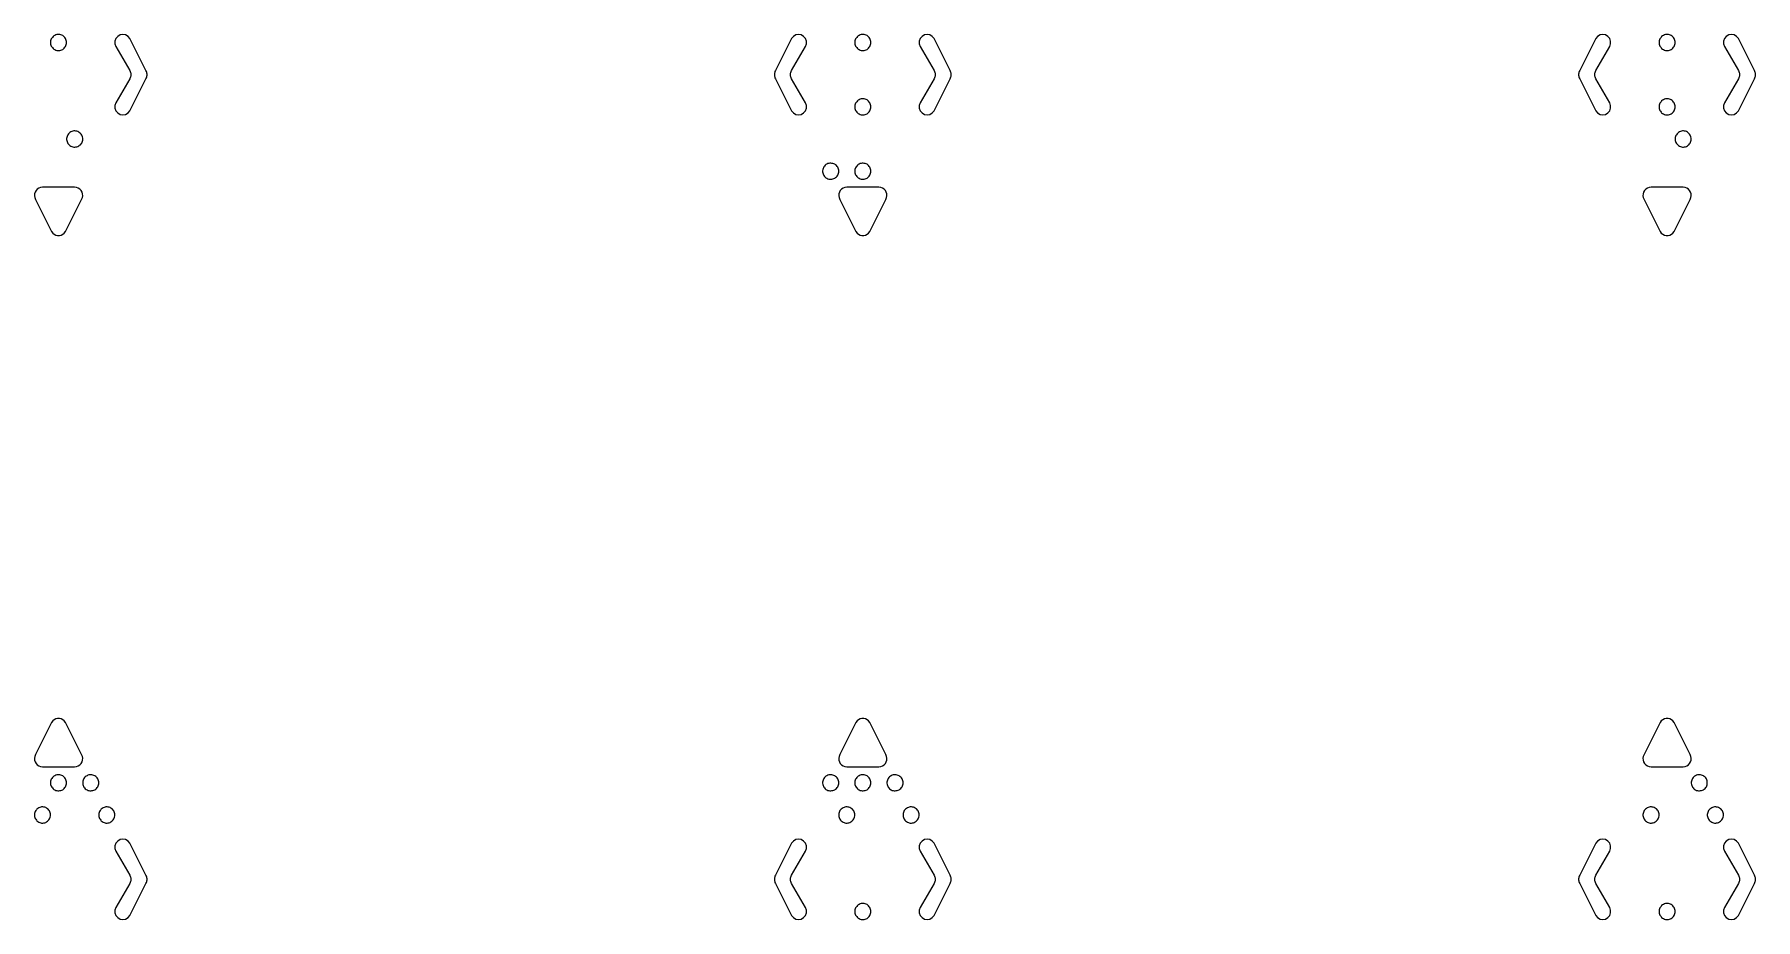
# Model space of a CAD drawing. Header units: metres. Extents: x 45 to 505, y 40 to 510.
# Drawn here: x 148.5 to 255.5, y 147.5 to 202.5 of the extents above; entities that cross this region are included whole.
import ezdxf

# ---------------------------------------------------------------- set-up
doc = ezdxf.new("R2010")
doc.units = ezdxf.units.M

msp = doc.modelspace()

# ---------------------------------------------------------------- linework, layer by layer
for points in [[(150.5, 202), (150.5, 202.06), (150.48, 202.13), (150.46, 202.19), (150.44, 202.25), (150.4, 202.3), (150.36, 202.35), (150.31, 202.39), (150.26, 202.43), (150.2, 202.46), (150.14, 202.48), (150.08, 202.49), (150.02, 202.5), (149.95, 202.5), (149.89, 202.49), (149.83, 202.47), (149.77, 202.44), (149.71, 202.41), (149.66, 202.37), (149.62, 202.32), (149.58, 202.27), (149.55, 202.22), (149.53, 202.16), (149.51, 202.1), (149.5, 202.03), (149.5, 201.97), (149.51, 201.9), (149.53, 201.84), (149.55, 201.78), (149.58, 201.73), (149.62, 201.68), (149.66, 201.63), (149.71, 201.59), (149.77, 201.56), (149.83, 201.53), (149.89, 201.51), (149.95, 201.5), (150.02, 201.5), (150.08, 201.51), (150.14, 201.52), (150.2, 201.54), (150.26, 201.57), (150.31, 201.61), (150.36, 201.65), (150.4, 201.7), (150.44, 201.75), (150.46, 201.81), (150.48, 201.87), (150.5, 201.94), (150.5, 202)], [(155.43, 199.75), (155.46, 199.8), (155.48, 199.86), (155.49, 199.91), (155.5, 199.97), (155.5, 200.03), (155.49, 200.09), (155.48, 200.14), (155.46, 200.2), (155.43, 200.25), (154.43, 202.25), (154.32, 202.38), (154.17, 202.47), (154, 202.5), (153.83, 202.47), (153.68, 202.38), (153.57, 202.25), (153.51, 202.09), (153.51, 201.91), (153.57, 201.75), (154.43, 200.25), (154.46, 200.2), (154.48, 200.14), (154.49, 200.09), (154.5, 200.03), (154.5, 199.97), (154.49, 199.91), (154.48, 199.86), (154.46, 199.8), (154.43, 199.75), (153.57, 198.25), (153.51, 198.09), (153.51, 197.91), (153.57, 197.75), (153.68, 197.62), (153.83, 197.53), (154, 197.5), (154.17, 197.53), (154.32, 197.62), (154.43, 197.75)], [(194.57, 200.25), (194.54, 200.2), (194.52, 200.14), (194.51, 200.09), (194.5, 200.03), (194.5, 199.97), (194.51, 199.91), (194.52, 199.86), (194.54, 199.8), (194.57, 199.75), (195.57, 197.75), (195.68, 197.62), (195.83, 197.53), (196, 197.5), (196.17, 197.53), (196.32, 197.62), (196.43, 197.75), (196.49, 197.91), (196.49, 198.09), (196.43, 198.25), (195.57, 199.75), (195.54, 199.8), (195.52, 199.86), (195.51, 199.91), (195.5, 199.97), (195.5, 200.03), (195.51, 200.09), (195.52, 200.14), (195.54, 200.2), (195.57, 200.25), (196.43, 201.75), (196.49, 201.91), (196.49, 202.09), (196.43, 202.25), (196.32, 202.38), (196.17, 202.47), (196, 202.5), (195.83, 202.47), (195.68, 202.38), (195.57, 202.25)], [(200.5, 202), (200.5, 202.06), (200.48, 202.13), (200.46, 202.19), (200.44, 202.25), (200.4, 202.3), (200.36, 202.35), (200.31, 202.39), (200.26, 202.43), (200.2, 202.46), (200.14, 202.48), (200.08, 202.49), (200.02, 202.5), (199.95, 202.5), (199.89, 202.49), (199.83, 202.47), (199.77, 202.44), (199.71, 202.41), (199.66, 202.37), (199.62, 202.32), (199.58, 202.27), (199.55, 202.22), (199.53, 202.16), (199.51, 202.1), (199.5, 202.03), (199.5, 201.97), (199.51, 201.9), (199.53, 201.84), (199.55, 201.78), (199.58, 201.73), (199.62, 201.68), (199.66, 201.63), (199.71, 201.59), (199.77, 201.56), (199.83, 201.53), (199.89, 201.51), (199.95, 201.5), (200.02, 201.5), (200.08, 201.51), (200.14, 201.52), (200.2, 201.54), (200.26, 201.57), (200.31, 201.61), (200.36, 201.65), (200.4, 201.7), (200.44, 201.75), (200.46, 201.81), (200.48, 201.87), (200.5, 201.94), (200.5, 202)], [(205.43, 199.75), (205.46, 199.8), (205.48, 199.86), (205.49, 199.91), (205.5, 199.97), (205.5, 200.03), (205.49, 200.09), (205.48, 200.14), (205.46, 200.2), (205.43, 200.25), (204.43, 202.25), (204.32, 202.38), (204.17, 202.47), (204, 202.5), (203.83, 202.47), (203.68, 202.38), (203.57, 202.25), (203.51, 202.09), (203.51, 201.91), (203.57, 201.75), (204.43, 200.25), (204.46, 200.2), (204.48, 200.14), (204.49, 200.09), (204.5, 200.03), (204.5, 199.97), (204.49, 199.91), (204.48, 199.86), (204.46, 199.8), (204.43, 199.75), (203.57, 198.25), (203.51, 198.09), (203.51, 197.91), (203.57, 197.75), (203.68, 197.62), (203.83, 197.53), (204, 197.5), (204.17, 197.53), (204.32, 197.62), (204.43, 197.75)], [(244.57, 200.25), (244.54, 200.2), (244.52, 200.14), (244.51, 200.09), (244.5, 200.03), (244.5, 199.97), (244.51, 199.91), (244.52, 199.86), (244.54, 199.8), (244.57, 199.75), (245.57, 197.75), (245.68, 197.62), (245.83, 197.53), (246, 197.5), (246.17, 197.53), (246.32, 197.62), (246.43, 197.75), (246.49, 197.91), (246.49, 198.09), (246.43, 198.25), (245.57, 199.75), (245.54, 199.8), (245.52, 199.86), (245.51, 199.91), (245.5, 199.97), (245.5, 200.03), (245.51, 200.09), (245.52, 200.14), (245.54, 200.2), (245.57, 200.25), (246.43, 201.75), (246.49, 201.91), (246.49, 202.09), (246.43, 202.25), (246.32, 202.38), (246.17, 202.47), (246, 202.5), (245.83, 202.47), (245.68, 202.38), (245.57, 202.25)], [(250.5, 202), (250.5, 202.06), (250.48, 202.13), (250.46, 202.19), (250.44, 202.25), (250.4, 202.3), (250.36, 202.35), (250.31, 202.39), (250.26, 202.43), (250.2, 202.46), (250.14, 202.48), (250.08, 202.49), (250.02, 202.5), (249.95, 202.5), (249.89, 202.49), (249.83, 202.47), (249.77, 202.44), (249.71, 202.41), (249.66, 202.37), (249.62, 202.32), (249.58, 202.27), (249.55, 202.22), (249.53, 202.16), (249.51, 202.1), (249.5, 202.03), (249.5, 201.97), (249.51, 201.9), (249.53, 201.84), (249.55, 201.78), (249.58, 201.73), (249.62, 201.68), (249.66, 201.63), (249.71, 201.59), (249.77, 201.56), (249.83, 201.53), (249.89, 201.51), (249.95, 201.5), (250.02, 201.5), (250.08, 201.51), (250.14, 201.52), (250.2, 201.54), (250.26, 201.57), (250.31, 201.61), (250.36, 201.65), (250.4, 201.7), (250.44, 201.75), (250.46, 201.81), (250.48, 201.87), (250.5, 201.94), (250.5, 202)], [(255.43, 199.75), (255.46, 199.8), (255.48, 199.86), (255.49, 199.91), (255.5, 199.97), (255.5, 200.03), (255.49, 200.09), (255.48, 200.14), (255.46, 200.2), (255.43, 200.25), (254.43, 202.25), (254.32, 202.38), (254.17, 202.47), (254, 202.5), (253.83, 202.47), (253.68, 202.38), (253.57, 202.25), (253.51, 202.09), (253.51, 201.91), (253.57, 201.75), (254.43, 200.25), (254.46, 200.2), (254.48, 200.14), (254.49, 200.09), (254.5, 200.03), (254.5, 199.97), (254.49, 199.91), (254.48, 199.86), (254.46, 199.8), (254.43, 199.75), (253.57, 198.25), (253.51, 198.09), (253.51, 197.91), (253.57, 197.75), (253.68, 197.62), (253.83, 197.53), (254, 197.5), (254.17, 197.53), (254.32, 197.62), (254.43, 197.75)], [(200.5, 198), (200.5, 198.06), (200.48, 198.13), (200.46, 198.19), (200.44, 198.25), (200.4, 198.3), (200.36, 198.35), (200.31, 198.39), (200.26, 198.43), (200.2, 198.46), (200.14, 198.48), (200.08, 198.49), (200.02, 198.5), (199.95, 198.5), (199.89, 198.49), (199.83, 198.47), (199.77, 198.44), (199.71, 198.41), (199.66, 198.37), (199.62, 198.32), (199.58, 198.27), (199.55, 198.22), (199.53, 198.16), (199.51, 198.1), (199.5, 198.03), (199.5, 197.97), (199.51, 197.9), (199.53, 197.84), (199.55, 197.78), (199.58, 197.73), (199.62, 197.68), (199.66, 197.63), (199.71, 197.59), (199.77, 197.56), (199.83, 197.53), (199.89, 197.51), (199.95, 197.5), (200.02, 197.5), (200.08, 197.51), (200.14, 197.52), (200.2, 197.54), (200.26, 197.57), (200.31, 197.61), (200.36, 197.65), (200.4, 197.7), (200.44, 197.75), (200.46, 197.81), (200.48, 197.87), (200.5, 197.94), (200.5, 198)], [(250.5, 198), (250.5, 198.06), (250.48, 198.13), (250.46, 198.19), (250.44, 198.25), (250.4, 198.3), (250.36, 198.35), (250.31, 198.39), (250.26, 198.43), (250.2, 198.46), (250.14, 198.48), (250.08, 198.49), (250.02, 198.5), (249.95, 198.5), (249.89, 198.49), (249.83, 198.47), (249.77, 198.44), (249.71, 198.41), (249.66, 198.37), (249.62, 198.32), (249.58, 198.27), (249.55, 198.22), (249.53, 198.16), (249.51, 198.1), (249.5, 198.03), (249.5, 197.97), (249.51, 197.9), (249.53, 197.84), (249.55, 197.78), (249.58, 197.73), (249.62, 197.68), (249.66, 197.63), (249.71, 197.59), (249.77, 197.56), (249.83, 197.53), (249.89, 197.51), (249.95, 197.5), (250.02, 197.5), (250.08, 197.51), (250.14, 197.52), (250.2, 197.54), (250.26, 197.57), (250.31, 197.61), (250.36, 197.65), (250.4, 197.7), (250.44, 197.75), (250.46, 197.81), (250.48, 197.87), (250.5, 197.94), (250.5, 198)], [(151.5, 196), (151.5, 196.06), (151.48, 196.13), (151.46, 196.19), (151.44, 196.25), (151.4, 196.3), (151.36, 196.35), (151.31, 196.39), (151.26, 196.43), (151.2, 196.46), (151.14, 196.48), (151.08, 196.49), (151.02, 196.5), (150.95, 196.5), (150.89, 196.49), (150.83, 196.47), (150.77, 196.44), (150.71, 196.41), (150.66, 196.37), (150.62, 196.32), (150.58, 196.27), (150.55, 196.22), (150.53, 196.16), (150.51, 196.1), (150.5, 196.03), (150.5, 195.97), (150.51, 195.9), (150.53, 195.84), (150.55, 195.78), (150.58, 195.73), (150.62, 195.68), (150.66, 195.63), (150.71, 195.59), (150.77, 195.56), (150.83, 195.53), (150.89, 195.51), (150.95, 195.5), (151.02, 195.5), (151.08, 195.51), (151.14, 195.52), (151.2, 195.54), (151.26, 195.57), (151.31, 195.61), (151.36, 195.65), (151.4, 195.7), (151.44, 195.75), (151.46, 195.81), (151.48, 195.87), (151.5, 195.94), (151.5, 196)], [(251.5, 196), (251.5, 196.06), (251.48, 196.13), (251.46, 196.19), (251.44, 196.25), (251.4, 196.3), (251.36, 196.35), (251.31, 196.39), (251.26, 196.43), (251.2, 196.46), (251.14, 196.48), (251.08, 196.49), (251.02, 196.5), (250.95, 196.5), (250.89, 196.49), (250.83, 196.47), (250.77, 196.44), (250.71, 196.41), (250.66, 196.37), (250.62, 196.32), (250.58, 196.27), (250.55, 196.22), (250.53, 196.16), (250.51, 196.1), (250.5, 196.03), (250.5, 195.97), (250.51, 195.9), (250.53, 195.84), (250.55, 195.78), (250.58, 195.73), (250.62, 195.68), (250.66, 195.63), (250.71, 195.59), (250.77, 195.56), (250.83, 195.53), (250.89, 195.51), (250.95, 195.5), (251.02, 195.5), (251.08, 195.51), (251.14, 195.52), (251.2, 195.54), (251.26, 195.57), (251.31, 195.61), (251.36, 195.65), (251.4, 195.7), (251.44, 195.75), (251.46, 195.81), (251.48, 195.87), (251.5, 195.94), (251.5, 196)], [(198.5, 194), (198.5, 194.06), (198.48, 194.13), (198.46, 194.19), (198.44, 194.25), (198.4, 194.3), (198.36, 194.35), (198.31, 194.39), (198.26, 194.43), (198.2, 194.46), (198.14, 194.48), (198.08, 194.49), (198.02, 194.5), (197.95, 194.5), (197.89, 194.49), (197.83, 194.47), (197.77, 194.44), (197.71, 194.41), (197.66, 194.37), (197.62, 194.32), (197.58, 194.27), (197.55, 194.22), (197.53, 194.16), (197.51, 194.1), (197.5, 194.03), (197.5, 193.97), (197.51, 193.9), (197.53, 193.84), (197.55, 193.78), (197.58, 193.73), (197.62, 193.68), (197.66, 193.63), (197.71, 193.59), (197.77, 193.56), (197.83, 193.53), (197.89, 193.51), (197.95, 193.5), (198.02, 193.5), (198.08, 193.51), (198.14, 193.52), (198.2, 193.54), (198.26, 193.57), (198.31, 193.61), (198.36, 193.65), (198.4, 193.7), (198.44, 193.75), (198.46, 193.81), (198.48, 193.87), (198.5, 193.94), (198.5, 194)], [(200.5, 194), (200.5, 194.06), (200.48, 194.13), (200.46, 194.19), (200.44, 194.25), (200.4, 194.3), (200.36, 194.35), (200.31, 194.39), (200.26, 194.43), (200.2, 194.46), (200.14, 194.48), (200.08, 194.49), (200.02, 194.5), (199.95, 194.5), (199.89, 194.49), (199.83, 194.47), (199.77, 194.44), (199.71, 194.41), (199.66, 194.37), (199.62, 194.32), (199.58, 194.27), (199.55, 194.22), (199.53, 194.16), (199.51, 194.1), (199.5, 194.03), (199.5, 193.97), (199.51, 193.9), (199.53, 193.84), (199.55, 193.78), (199.58, 193.73), (199.62, 193.68), (199.66, 193.63), (199.71, 193.59), (199.77, 193.56), (199.83, 193.53), (199.89, 193.51), (199.95, 193.5), (200.02, 193.5), (200.08, 193.51), (200.14, 193.52), (200.2, 193.54), (200.26, 193.57), (200.31, 193.61), (200.36, 193.65), (200.4, 193.7), (200.44, 193.75), (200.46, 193.81), (200.48, 193.87), (200.5, 193.94), (200.5, 194)], [(149.57, 190.25), (149.64, 190.16), (149.73, 190.08), (149.83, 190.03), (149.94, 190), (150.06, 190), (150.17, 190.03), (150.27, 190.08), (150.36, 190.16), (150.43, 190.25), (151.43, 192.25), (151.48, 192.36), (151.5, 192.47), (151.49, 192.59), (151.46, 192.7), (151.4, 192.8), (151.32, 192.88), (151.22, 192.95), (151.12, 192.99), (151, 193), (149, 193), (148.88, 192.99), (148.78, 192.95), (148.68, 192.88), (148.6, 192.8), (148.54, 192.7), (148.51, 192.59), (148.5, 192.47), (148.52, 192.36), (148.57, 192.25)], [(199.57, 190.25), (199.64, 190.16), (199.73, 190.08), (199.83, 190.03), (199.94, 190), (200.06, 190), (200.17, 190.03), (200.27, 190.08), (200.36, 190.16), (200.43, 190.25), (201.43, 192.25), (201.48, 192.36), (201.5, 192.47), (201.49, 192.59), (201.46, 192.7), (201.4, 192.8), (201.32, 192.88), (201.22, 192.95), (201.12, 192.99), (201, 193), (199, 193), (198.88, 192.99), (198.78, 192.95), (198.68, 192.88), (198.6, 192.8), (198.54, 192.7), (198.51, 192.59), (198.5, 192.47), (198.52, 192.36), (198.57, 192.25)], [(249.57, 190.25), (249.64, 190.16), (249.73, 190.08), (249.83, 190.03), (249.94, 190), (250.06, 190), (250.17, 190.03), (250.27, 190.08), (250.36, 190.16), (250.43, 190.25), (251.43, 192.25), (251.48, 192.36), (251.5, 192.47), (251.49, 192.59), (251.46, 192.7), (251.4, 192.8), (251.32, 192.88), (251.22, 192.95), (251.12, 192.99), (251, 193), (249, 193), (248.88, 192.99), (248.78, 192.95), (248.68, 192.88), (248.6, 192.8), (248.54, 192.7), (248.51, 192.59), (248.5, 192.47), (248.52, 192.36), (248.57, 192.25)], [(150.43, 159.75), (150.36, 159.84), (150.27, 159.92), (150.17, 159.97), (150.06, 160), (149.94, 160), (149.83, 159.97), (149.73, 159.92), (149.64, 159.84), (149.57, 159.75), (148.57, 157.75), (148.52, 157.64), (148.5, 157.53), (148.51, 157.41), (148.54, 157.3), (148.6, 157.2), (148.68, 157.12), (148.78, 157.05), (148.88, 157.01), (149, 157), (151, 157), (151.12, 157.01), (151.22, 157.05), (151.32, 157.12), (151.4, 157.2), (151.46, 157.3), (151.49, 157.41), (151.5, 157.53), (151.48, 157.64), (151.43, 157.75)], [(200.43, 159.75), (200.36, 159.84), (200.27, 159.92), (200.17, 159.97), (200.06, 160), (199.94, 160), (199.83, 159.97), (199.73, 159.92), (199.64, 159.84), (199.57, 159.75), (198.57, 157.75), (198.52, 157.64), (198.5, 157.53), (198.51, 157.41), (198.54, 157.3), (198.6, 157.2), (198.68, 157.12), (198.78, 157.05), (198.88, 157.01), (199, 157), (201, 157), (201.12, 157.01), (201.22, 157.05), (201.32, 157.12), (201.4, 157.2), (201.46, 157.3), (201.49, 157.41), (201.5, 157.53), (201.48, 157.64), (201.43, 157.75)], [(250.43, 159.75), (250.36, 159.84), (250.27, 159.92), (250.17, 159.97), (250.06, 160), (249.94, 160), (249.83, 159.97), (249.73, 159.92), (249.64, 159.84), (249.57, 159.75), (248.57, 157.75), (248.52, 157.64), (248.5, 157.53), (248.51, 157.41), (248.54, 157.3), (248.6, 157.2), (248.68, 157.12), (248.78, 157.05), (248.88, 157.01), (249, 157), (251, 157), (251.12, 157.01), (251.22, 157.05), (251.32, 157.12), (251.4, 157.2), (251.46, 157.3), (251.49, 157.41), (251.5, 157.53), (251.48, 157.64), (251.43, 157.75)], [(150.5, 156), (150.5, 156.06), (150.48, 156.13), (150.46, 156.19), (150.44, 156.25), (150.4, 156.3), (150.36, 156.35), (150.31, 156.39), (150.26, 156.43), (150.2, 156.46), (150.14, 156.48), (150.08, 156.49), (150.02, 156.5), (149.95, 156.5), (149.89, 156.49), (149.83, 156.47), (149.77, 156.44), (149.71, 156.41), (149.66, 156.37), (149.62, 156.32), (149.58, 156.27), (149.55, 156.22), (149.53, 156.16), (149.51, 156.1), (149.5, 156.03), (149.5, 155.97), (149.51, 155.9), (149.53, 155.84), (149.55, 155.78), (149.58, 155.73), (149.62, 155.68), (149.66, 155.63), (149.71, 155.59), (149.77, 155.56), (149.83, 155.53), (149.89, 155.51), (149.95, 155.5), (150.02, 155.5), (150.08, 155.51), (150.14, 155.52), (150.2, 155.54), (150.26, 155.57), (150.31, 155.61), (150.36, 155.65), (150.4, 155.7), (150.44, 155.75), (150.46, 155.81), (150.48, 155.87), (150.5, 155.94), (150.5, 156)], [(152.5, 156), (152.5, 156.06), (152.48, 156.13), (152.46, 156.19), (152.44, 156.25), (152.4, 156.3), (152.36, 156.35), (152.31, 156.39), (152.26, 156.43), (152.2, 156.46), (152.14, 156.48), (152.08, 156.49), (152.02, 156.5), (151.95, 156.5), (151.89, 156.49), (151.83, 156.47), (151.77, 156.44), (151.71, 156.41), (151.66, 156.37), (151.62, 156.32), (151.58, 156.27), (151.55, 156.22), (151.53, 156.16), (151.51, 156.1), (151.5, 156.03), (151.5, 155.97), (151.51, 155.9), (151.53, 155.84), (151.55, 155.78), (151.58, 155.73), (151.62, 155.68), (151.66, 155.63), (151.71, 155.59), (151.77, 155.56), (151.83, 155.53), (151.89, 155.51), (151.95, 155.5), (152.02, 155.5), (152.08, 155.51), (152.14, 155.52), (152.2, 155.54), (152.26, 155.57), (152.31, 155.61), (152.36, 155.65), (152.4, 155.7), (152.44, 155.75), (152.46, 155.81), (152.48, 155.87), (152.5, 155.94), (152.5, 156)], [(198.5, 156), (198.5, 156.06), (198.48, 156.13), (198.46, 156.19), (198.44, 156.25), (198.4, 156.3), (198.36, 156.35), (198.31, 156.39), (198.26, 156.43), (198.2, 156.46), (198.14, 156.48), (198.08, 156.49), (198.02, 156.5), (197.95, 156.5), (197.89, 156.49), (197.83, 156.47), (197.77, 156.44), (197.71, 156.41), (197.66, 156.37), (197.62, 156.32), (197.58, 156.27), (197.55, 156.22), (197.53, 156.16), (197.51, 156.1), (197.5, 156.03), (197.5, 155.97), (197.51, 155.9), (197.53, 155.84), (197.55, 155.78), (197.58, 155.73), (197.62, 155.68), (197.66, 155.63), (197.71, 155.59), (197.77, 155.56), (197.83, 155.53), (197.89, 155.51), (197.95, 155.5), (198.02, 155.5), (198.08, 155.51), (198.14, 155.52), (198.2, 155.54), (198.26, 155.57), (198.31, 155.61), (198.36, 155.65), (198.4, 155.7), (198.44, 155.75), (198.46, 155.81), (198.48, 155.87), (198.5, 155.94), (198.5, 156)], [(200.5, 156), (200.5, 156.06), (200.48, 156.13), (200.46, 156.19), (200.44, 156.25), (200.4, 156.3), (200.36, 156.35), (200.31, 156.39), (200.26, 156.43), (200.2, 156.46), (200.14, 156.48), (200.08, 156.49), (200.02, 156.5), (199.95, 156.5), (199.89, 156.49), (199.83, 156.47), (199.77, 156.44), (199.71, 156.41), (199.66, 156.37), (199.62, 156.32), (199.58, 156.27), (199.55, 156.22), (199.53, 156.16), (199.51, 156.1), (199.5, 156.03), (199.5, 155.97), (199.51, 155.9), (199.53, 155.84), (199.55, 155.78), (199.58, 155.73), (199.62, 155.68), (199.66, 155.63), (199.71, 155.59), (199.77, 155.56), (199.83, 155.53), (199.89, 155.51), (199.95, 155.5), (200.02, 155.5), (200.08, 155.51), (200.14, 155.52), (200.2, 155.54), (200.26, 155.57), (200.31, 155.61), (200.36, 155.65), (200.4, 155.7), (200.44, 155.75), (200.46, 155.81), (200.48, 155.87), (200.5, 155.94), (200.5, 156)], [(202.5, 156), (202.5, 156.06), (202.48, 156.13), (202.46, 156.19), (202.44, 156.25), (202.4, 156.3), (202.36, 156.35), (202.31, 156.39), (202.26, 156.43), (202.2, 156.46), (202.14, 156.48), (202.08, 156.49), (202.02, 156.5), (201.95, 156.5), (201.89, 156.49), (201.83, 156.47), (201.77, 156.44), (201.71, 156.41), (201.66, 156.37), (201.62, 156.32), (201.58, 156.27), (201.55, 156.22), (201.53, 156.16), (201.51, 156.1), (201.5, 156.03), (201.5, 155.97), (201.51, 155.9), (201.53, 155.84), (201.55, 155.78), (201.58, 155.73), (201.62, 155.68), (201.66, 155.63), (201.71, 155.59), (201.77, 155.56), (201.83, 155.53), (201.89, 155.51), (201.95, 155.5), (202.02, 155.5), (202.08, 155.51), (202.14, 155.52), (202.2, 155.54), (202.26, 155.57), (202.31, 155.61), (202.36, 155.65), (202.4, 155.7), (202.44, 155.75), (202.46, 155.81), (202.48, 155.87), (202.5, 155.94), (202.5, 156)], [(252.5, 156), (252.5, 156.06), (252.48, 156.13), (252.46, 156.19), (252.44, 156.25), (252.4, 156.3), (252.36, 156.35), (252.31, 156.39), (252.26, 156.43), (252.2, 156.46), (252.14, 156.48), (252.08, 156.49), (252.02, 156.5), (251.95, 156.5), (251.89, 156.49), (251.83, 156.47), (251.77, 156.44), (251.71, 156.41), (251.66, 156.37), (251.62, 156.32), (251.58, 156.27), (251.55, 156.22), (251.53, 156.16), (251.51, 156.1), (251.5, 156.03), (251.5, 155.97), (251.51, 155.9), (251.53, 155.84), (251.55, 155.78), (251.58, 155.73), (251.62, 155.68), (251.66, 155.63), (251.71, 155.59), (251.77, 155.56), (251.83, 155.53), (251.89, 155.51), (251.95, 155.5), (252.02, 155.5), (252.08, 155.51), (252.14, 155.52), (252.2, 155.54), (252.26, 155.57), (252.31, 155.61), (252.36, 155.65), (252.4, 155.7), (252.44, 155.75), (252.46, 155.81), (252.48, 155.87), (252.5, 155.94), (252.5, 156)], [(149.5, 154), (149.5, 154.06), (149.48, 154.13), (149.46, 154.19), (149.44, 154.25), (149.4, 154.3), (149.36, 154.35), (149.31, 154.39), (149.26, 154.43), (149.2, 154.46), (149.14, 154.48), (149.08, 154.49), (149.02, 154.5), (148.95, 154.5), (148.89, 154.49), (148.83, 154.47), (148.77, 154.44), (148.71, 154.41), (148.66, 154.37), (148.62, 154.32), (148.58, 154.27), (148.55, 154.22), (148.53, 154.16), (148.51, 154.1), (148.5, 154.03), (148.5, 153.97), (148.51, 153.9), (148.53, 153.84), (148.55, 153.78), (148.58, 153.73), (148.62, 153.68), (148.66, 153.63), (148.71, 153.59), (148.77, 153.56), (148.83, 153.53), (148.89, 153.51), (148.95, 153.5), (149.02, 153.5), (149.08, 153.51), (149.14, 153.52), (149.2, 153.54), (149.26, 153.57), (149.31, 153.61), (149.36, 153.65), (149.4, 153.7), (149.44, 153.75), (149.46, 153.81), (149.48, 153.87), (149.5, 153.94), (149.5, 154)], [(153.5, 154), (153.5, 154.06), (153.48, 154.13), (153.46, 154.19), (153.44, 154.25), (153.4, 154.3), (153.36, 154.35), (153.31, 154.39), (153.26, 154.43), (153.2, 154.46), (153.14, 154.48), (153.08, 154.49), (153.02, 154.5), (152.95, 154.5), (152.89, 154.49), (152.83, 154.47), (152.77, 154.44), (152.71, 154.41), (152.66, 154.37), (152.62, 154.32), (152.58, 154.27), (152.55, 154.22), (152.53, 154.16), (152.51, 154.1), (152.5, 154.03), (152.5, 153.97), (152.51, 153.9), (152.53, 153.84), (152.55, 153.78), (152.58, 153.73), (152.62, 153.68), (152.66, 153.63), (152.71, 153.59), (152.77, 153.56), (152.83, 153.53), (152.89, 153.51), (152.95, 153.5), (153.02, 153.5), (153.08, 153.51), (153.14, 153.52), (153.2, 153.54), (153.26, 153.57), (153.31, 153.61), (153.36, 153.65), (153.4, 153.7), (153.44, 153.75), (153.46, 153.81), (153.48, 153.87), (153.5, 153.94), (153.5, 154)], [(199.5, 154), (199.5, 154.06), (199.48, 154.13), (199.46, 154.19), (199.44, 154.25), (199.4, 154.3), (199.36, 154.35), (199.31, 154.39), (199.26, 154.43), (199.2, 154.46), (199.14, 154.48), (199.08, 154.49), (199.02, 154.5), (198.95, 154.5), (198.89, 154.49), (198.83, 154.47), (198.77, 154.44), (198.71, 154.41), (198.66, 154.37), (198.62, 154.32), (198.58, 154.27), (198.55, 154.22), (198.53, 154.16), (198.51, 154.1), (198.5, 154.03), (198.5, 153.97), (198.51, 153.9), (198.53, 153.84), (198.55, 153.78), (198.58, 153.73), (198.62, 153.68), (198.66, 153.63), (198.71, 153.59), (198.77, 153.56), (198.83, 153.53), (198.89, 153.51), (198.95, 153.5), (199.02, 153.5), (199.08, 153.51), (199.14, 153.52), (199.2, 153.54), (199.26, 153.57), (199.31, 153.61), (199.36, 153.65), (199.4, 153.7), (199.44, 153.75), (199.46, 153.81), (199.48, 153.87), (199.5, 153.94), (199.5, 154)], [(203.5, 154), (203.5, 154.06), (203.48, 154.13), (203.46, 154.19), (203.44, 154.25), (203.4, 154.3), (203.36, 154.35), (203.31, 154.39), (203.26, 154.43), (203.2, 154.46), (203.14, 154.48), (203.08, 154.49), (203.02, 154.5), (202.95, 154.5), (202.89, 154.49), (202.83, 154.47), (202.77, 154.44), (202.71, 154.41), (202.66, 154.37), (202.62, 154.32), (202.58, 154.27), (202.55, 154.22), (202.53, 154.16), (202.51, 154.1), (202.5, 154.03), (202.5, 153.97), (202.51, 153.9), (202.53, 153.84), (202.55, 153.78), (202.58, 153.73), (202.62, 153.68), (202.66, 153.63), (202.71, 153.59), (202.77, 153.56), (202.83, 153.53), (202.89, 153.51), (202.95, 153.5), (203.02, 153.5), (203.08, 153.51), (203.14, 153.52), (203.2, 153.54), (203.26, 153.57), (203.31, 153.61), (203.36, 153.65), (203.4, 153.7), (203.44, 153.75), (203.46, 153.81), (203.48, 153.87), (203.5, 153.94), (203.5, 154)], [(249.5, 154), (249.5, 154.06), (249.48, 154.13), (249.46, 154.19), (249.44, 154.25), (249.4, 154.3), (249.36, 154.35), (249.31, 154.39), (249.26, 154.43), (249.2, 154.46), (249.14, 154.48), (249.08, 154.49), (249.02, 154.5), (248.95, 154.5), (248.89, 154.49), (248.83, 154.47), (248.77, 154.44), (248.71, 154.41), (248.66, 154.37), (248.62, 154.32), (248.58, 154.27), (248.55, 154.22), (248.53, 154.16), (248.51, 154.1), (248.5, 154.03), (248.5, 153.97), (248.51, 153.9), (248.53, 153.84), (248.55, 153.78), (248.58, 153.73), (248.62, 153.68), (248.66, 153.63), (248.71, 153.59), (248.77, 153.56), (248.83, 153.53), (248.89, 153.51), (248.95, 153.5), (249.02, 153.5), (249.08, 153.51), (249.14, 153.52), (249.2, 153.54), (249.26, 153.57), (249.31, 153.61), (249.36, 153.65), (249.4, 153.7), (249.44, 153.75), (249.46, 153.81), (249.48, 153.87), (249.5, 153.94), (249.5, 154)], [(253.5, 154), (253.5, 154.06), (253.48, 154.13), (253.46, 154.19), (253.44, 154.25), (253.4, 154.3), (253.36, 154.35), (253.31, 154.39), (253.26, 154.43), (253.2, 154.46), (253.14, 154.48), (253.08, 154.49), (253.02, 154.5), (252.95, 154.5), (252.89, 154.49), (252.83, 154.47), (252.77, 154.44), (252.71, 154.41), (252.66, 154.37), (252.62, 154.32), (252.58, 154.27), (252.55, 154.22), (252.53, 154.16), (252.51, 154.1), (252.5, 154.03), (252.5, 153.97), (252.51, 153.9), (252.53, 153.84), (252.55, 153.78), (252.58, 153.73), (252.62, 153.68), (252.66, 153.63), (252.71, 153.59), (252.77, 153.56), (252.83, 153.53), (252.89, 153.51), (252.95, 153.5), (253.02, 153.5), (253.08, 153.51), (253.14, 153.52), (253.2, 153.54), (253.26, 153.57), (253.31, 153.61), (253.36, 153.65), (253.4, 153.7), (253.44, 153.75), (253.46, 153.81), (253.48, 153.87), (253.5, 153.94), (253.5, 154)], [(155.43, 149.75), (155.46, 149.8), (155.48, 149.86), (155.49, 149.91), (155.5, 149.97), (155.5, 150.03), (155.49, 150.09), (155.48, 150.14), (155.46, 150.2), (155.43, 150.25), (154.43, 152.25), (154.32, 152.38), (154.17, 152.47), (154, 152.5), (153.83, 152.47), (153.68, 152.38), (153.57, 152.25), (153.51, 152.09), (153.51, 151.91), (153.57, 151.75), (154.43, 150.25), (154.46, 150.2), (154.48, 150.14), (154.49, 150.09), (154.5, 150.03), (154.5, 149.97), (154.49, 149.91), (154.48, 149.86), (154.46, 149.8), (154.43, 149.75), (153.57, 148.25), (153.51, 148.09), (153.51, 147.91), (153.57, 147.75), (153.68, 147.62), (153.83, 147.53), (154, 147.5), (154.17, 147.53), (154.32, 147.62), (154.43, 147.75)], [(194.57, 150.25), (194.54, 150.2), (194.52, 150.14), (194.51, 150.09), (194.5, 150.03), (194.5, 149.97), (194.51, 149.91), (194.52, 149.86), (194.54, 149.8), (194.57, 149.75), (195.57, 147.75), (195.68, 147.62), (195.83, 147.53), (196, 147.5), (196.17, 147.53), (196.32, 147.62), (196.43, 147.75), (196.49, 147.91), (196.49, 148.09), (196.43, 148.25), (195.57, 149.75), (195.54, 149.8), (195.52, 149.86), (195.51, 149.91), (195.5, 149.97), (195.5, 150.03), (195.51, 150.09), (195.52, 150.14), (195.54, 150.2), (195.57, 150.25), (196.43, 151.75), (196.49, 151.91), (196.49, 152.09), (196.43, 152.25), (196.32, 152.38), (196.17, 152.47), (196, 152.5), (195.83, 152.47), (195.68, 152.38), (195.57, 152.25)], [(205.43, 149.75), (205.46, 149.8), (205.48, 149.86), (205.49, 149.91), (205.5, 149.97), (205.5, 150.03), (205.49, 150.09), (205.48, 150.14), (205.46, 150.2), (205.43, 150.25), (204.43, 152.25), (204.32, 152.38), (204.17, 152.47), (204, 152.5), (203.83, 152.47), (203.68, 152.38), (203.57, 152.25), (203.51, 152.09), (203.51, 151.91), (203.57, 151.75), (204.43, 150.25), (204.46, 150.2), (204.48, 150.14), (204.49, 150.09), (204.5, 150.03), (204.5, 149.97), (204.49, 149.91), (204.48, 149.86), (204.46, 149.8), (204.43, 149.75), (203.57, 148.25), (203.51, 148.09), (203.51, 147.91), (203.57, 147.75), (203.68, 147.62), (203.83, 147.53), (204, 147.5), (204.17, 147.53), (204.32, 147.62), (204.43, 147.75)], [(244.57, 150.25), (244.54, 150.2), (244.52, 150.14), (244.51, 150.09), (244.5, 150.03), (244.5, 149.97), (244.51, 149.91), (244.52, 149.86), (244.54, 149.8), (244.57, 149.75), (245.57, 147.75), (245.68, 147.62), (245.83, 147.53), (246, 147.5), (246.17, 147.53), (246.32, 147.62), (246.43, 147.75), (246.49, 147.91), (246.49, 148.09), (246.43, 148.25), (245.57, 149.75), (245.54, 149.8), (245.52, 149.86), (245.51, 149.91), (245.5, 149.97), (245.5, 150.03), (245.51, 150.09), (245.52, 150.14), (245.54, 150.2), (245.57, 150.25), (246.43, 151.75), (246.49, 151.91), (246.49, 152.09), (246.43, 152.25), (246.32, 152.38), (246.17, 152.47), (246, 152.5), (245.83, 152.47), (245.68, 152.38), (245.57, 152.25)], [(255.43, 149.75), (255.46, 149.8), (255.48, 149.86), (255.49, 149.91), (255.5, 149.97), (255.5, 150.03), (255.49, 150.09), (255.48, 150.14), (255.46, 150.2), (255.43, 150.25), (254.43, 152.25), (254.32, 152.38), (254.17, 152.47), (254, 152.5), (253.83, 152.47), (253.68, 152.38), (253.57, 152.25), (253.51, 152.09), (253.51, 151.91), (253.57, 151.75), (254.43, 150.25), (254.46, 150.2), (254.48, 150.14), (254.49, 150.09), (254.5, 150.03), (254.5, 149.97), (254.49, 149.91), (254.48, 149.86), (254.46, 149.8), (254.43, 149.75), (253.57, 148.25), (253.51, 148.09), (253.51, 147.91), (253.57, 147.75), (253.68, 147.62), (253.83, 147.53), (254, 147.5), (254.17, 147.53), (254.32, 147.62), (254.43, 147.75)], [(200.5, 148), (200.5, 148.06), (200.48, 148.13), (200.46, 148.19), (200.44, 148.25), (200.4, 148.3), (200.36, 148.35), (200.31, 148.39), (200.26, 148.43), (200.2, 148.46), (200.14, 148.48), (200.08, 148.49), (200.02, 148.5), (199.95, 148.5), (199.89, 148.49), (199.83, 148.47), (199.77, 148.44), (199.71, 148.41), (199.66, 148.37), (199.62, 148.32), (199.58, 148.27), (199.55, 148.22), (199.53, 148.16), (199.51, 148.1), (199.5, 148.03), (199.5, 147.97), (199.51, 147.9), (199.53, 147.84), (199.55, 147.78), (199.58, 147.73), (199.62, 147.68), (199.66, 147.63), (199.71, 147.59), (199.77, 147.56), (199.83, 147.53), (199.89, 147.51), (199.95, 147.5), (200.02, 147.5), (200.08, 147.51), (200.14, 147.52), (200.2, 147.54), (200.26, 147.57), (200.31, 147.61), (200.36, 147.65), (200.4, 147.7), (200.44, 147.75), (200.46, 147.81), (200.48, 147.87), (200.5, 147.94), (200.5, 148)], [(250.5, 148), (250.5, 148.06), (250.48, 148.13), (250.46, 148.19), (250.44, 148.25), (250.4, 148.3), (250.36, 148.35), (250.31, 148.39), (250.26, 148.43), (250.2, 148.46), (250.14, 148.48), (250.08, 148.49), (250.02, 148.5), (249.95, 148.5), (249.89, 148.49), (249.83, 148.47), (249.77, 148.44), (249.71, 148.41), (249.66, 148.37), (249.62, 148.32), (249.58, 148.27), (249.55, 148.22), (249.53, 148.16), (249.51, 148.1), (249.5, 148.03), (249.5, 147.97), (249.51, 147.9), (249.53, 147.84), (249.55, 147.78), (249.58, 147.73), (249.62, 147.68), (249.66, 147.63), (249.71, 147.59), (249.77, 147.56), (249.83, 147.53), (249.89, 147.51), (249.95, 147.5), (250.02, 147.5), (250.08, 147.51), (250.14, 147.52), (250.2, 147.54), (250.26, 147.57), (250.31, 147.61), (250.36, 147.65), (250.4, 147.7), (250.44, 147.75), (250.46, 147.81), (250.48, 147.87), (250.5, 147.94), (250.5, 148)]]:
    msp.add_lwpolyline(points, close=True)

doc.saveas('drawing.dxf')
